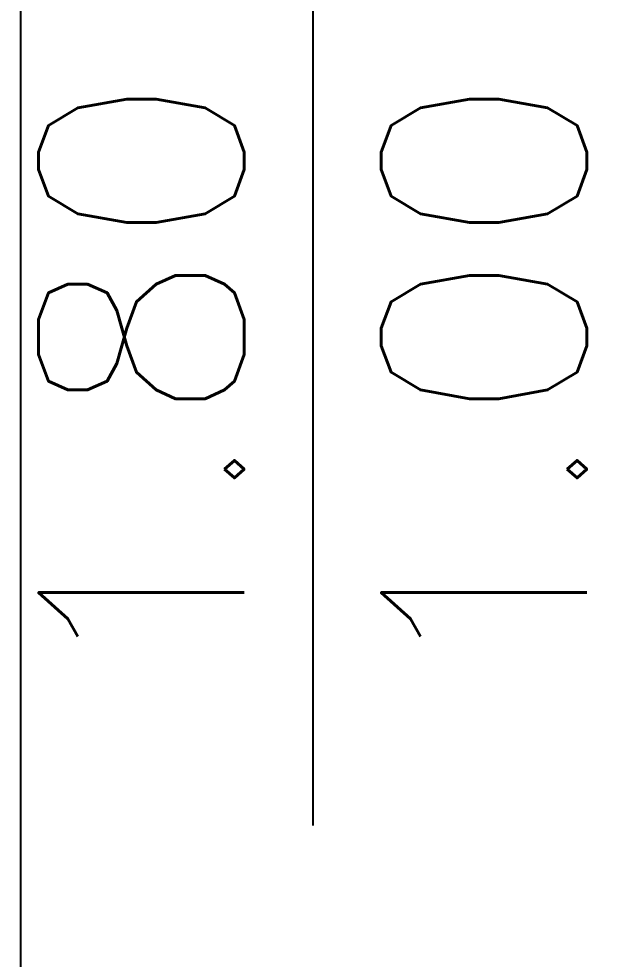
# Model space of a CAD drawing. Header units: metres. Extents: x -2057 to 8255, y -892 to 9175.
# Drawn here: x 3204.3 to 3256.3, y 7511 to 7593.4 of the extents above; entities that cross this region are included whole.
import ezdxf

# ---------------------------------------------------------------- set-up
doc = ezdxf.new("R2010")
doc.units = ezdxf.units.M
doc.header["$LTSCALE"] = 10
doc.header["$PDMODE"] = 35
doc.header["$PDSIZE"] = 0.1
for name, color, linetype in [('Scritte', 2, 'Continuous'), ('Sottile', 5, 'Continuous'), ('Testi', 3, 'Continuous')]:
    doc.layers.add(name, color=color, linetype=linetype)
doc.styles.get("Standard").update_dxf_attribs({"font": 'romans.shx'})
doc.dimstyles.new('ISO-25', dxfattribs={"dimtxt": 0.25, "dimasz": 0.2, "dimexe": 0.1, "dimexo": 0.1, "dimgap": 0.1, "dimtad": 0, "dimzin": 1, "dimtxsty": 'Standard', "dimblk": 'OBLIQUE', "dimcen": 2.5, "dimclrt": 2, "dimadec": 0, "dimazin": 0, "dimtfac": 1, "dimtmove": 0, "dimatfit": 3, "dimfxl": 1, "dimarcsym": 0})

# ---------------------------------------------------------------- blocks, each defined once
blk = doc.blocks.new('_Oblique')
at = {"color": 0, "linetype": 'ByBlock', "lineweight": -2}
blk.add_line((-0.5, -0.5), (0.5, 0.5), dxfattribs=at)
blk = doc.blocks.new('*D100')
at = {"layer": 'Defpoints', "color": 0, "transparency": 16777216}
for p in [(3283.537, 8121.164), (3204.417, 7382.763), (3283.537, 7382.763)]:
    blk.add_point(p, dxfattribs=at)
at = {"layer": 'Scritte', "color": 0, "lineweight": -2, "transparency": 16777216}
for p, q in [((3283.437, 8121.164), (3204.317, 8121.164)), ((3204.417, 8121.164), (3204.417, 7752.683)), ((3204.417, 7382.763), (3204.417, 7751.245)), ((3283.437, 7382.763), (3204.317, 7382.763))]:
    blk.add_line(p, q, dxfattribs=at)
at = {"layer": 'Scritte', "color": 0, "lineweight": -2, "transparency": 16777216, "xscale": 0.2, "yscale": 0.2, "zscale": 0.2}
for p, rotation in [((3204.417, 8121.164), 90), ((3204.417, 7382.763), 270)]:
    blk.add_blockref('_Oblique', p, dxfattribs=dict(at, rotation=rotation))
at = {"layer": 'Scritte', "color": 2, "transparency": 16777216, "insert": (3204.417, 7751.964), "char_height": 0.25, "attachment_point": 5, "rotation": 90}
blk.add_mtext('738,40', dxfattribs=at)

msp = doc.modelspace()

# ---------------------------------------------------------------- linework, layer by layer
at = {"layer": 'Sottile'}
msp.add_line((3229.9896, 7672.7636), (3229.9896, 7522.7636), dxfattribs=at)

# ---------------------------------------------------------------- texts
at = {"layer": 'Testi', "insert": (3229.9896, 7561.6731), "char_height": 18, "attachment_point": 5, "rotation": 90}
msp.add_mtext_dynamic_manual_height_columns('1.80\\P1.00', width=0.732202, gutter_width=12.5, heights=[0], dxfattribs=at)

# ---------------------------------------------------------------- dimensions: what is measured, and where the dimension line sits
at = {"layer": 'Scritte'}
dim = msp.add_linear_dim(base=(3204.417, 7382.7635), p1=(3283.5371, 8121.1642), p2=(3283.5371, 7382.7635), angle=90, dimstyle='ISO-25', dxfattribs=at)
dim.commit()
dim.dimension.update_dxf_attribs({"geometry": '*D100', "text_midpoint": (3204.417, 7751.9639)})

doc.saveas('drawing.dxf')
